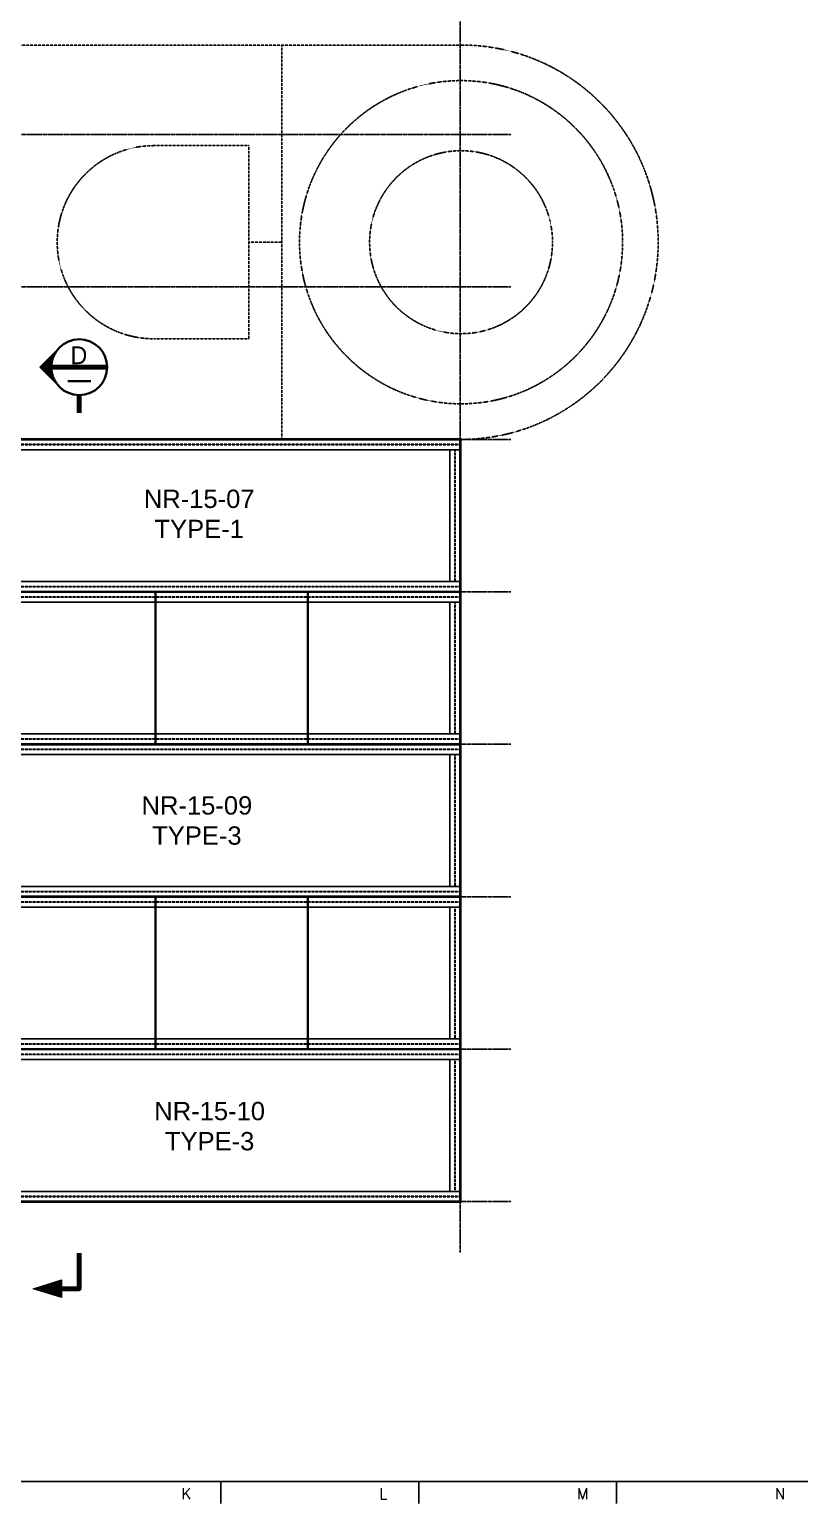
# Model space of a CAD drawing. Header units: millimetres. Extents: x 4133871 to 4440428, y -545651 to -495191.
# Drawn here: x 4251715 to 4266873, y -545028 to -516021 of the extents above; entities that cross this region are included whole.
import ezdxf
from ezdxf.enums import TextEntityAlignment as Align

# ---------------------------------------------------------------- set-up
doc = ezdxf.new("R2010")
doc.units = ezdxf.units.MM
doc.header["$LTSCALE"] = 60
doc.set_wipeout_variables(frame=1)
for name, pattern in [('CEN', [62, 60, -1, 0, -1]), ('CENTER', [2, 1.25, -0.25, 0.25, -0.25]), ('HIDDEN', [0.375, 0.25, -0.125])]:
    doc.linetypes.add(name, pattern=pattern)
for name, color, linetype in [('1', 7, 'Continuous'), ('1CEN', 1, 'CEN'), ('C_BLOCK', 7, 'Continuous'), ('C_TEXT_CONTAINER NO', 7, 'Continuous'), ('TAN-TIT', 30, 'Continuous')]:
    doc.layers.add(name, color=color, linetype=linetype)
doc.styles.add('Arial', font='arial.ttf')
doc.styles.add('COM', font='COMPLEX', dxfattribs={"height": 5})
doc.styles.add('돋움', font='')
doc.styles.get('돋움').set_extended_font_data('Dotum')

# ---------------------------------------------------------------- blocks, each defined once
blk = doc.blocks.new('MS')
at = {"layer": 'C_BLOCK', "color": 1, "linetype": 'Continuous', "lineweight": 13}
for p, q in [((-8.67, 3.56), (-7, 8.89)), ((-7, 8.89), (-5.33, 3.56)), ((-8.58, 3.62), (-7, 8.68)), ((-8.5, 3.69), (-7, 8.47)), ((-8.41, 3.75), (-7, 8.26)), ((-8.33, 3.81), (-7, 8.06)), ((-8.24, 3.87), (-7, 7.85)), ((-8.16, 3.94), (-7, 7.64)), ((-8.07, 4), (-7, 7.43)), ((-7.99, 4.06), (-7, 7.22)), ((-7.9, 4.12), (-7, 7.01)), ((-7.82, 4.19), (-7, 6.8)), ((-7.73, 4.25), (-7, 6.59)), ((-7.65, 4.31), (-7, 6.39)), ((-7.56, 4.37), (-7, 6.18)), ((-7.48, 4.43), (-7, 5.97)), ((-7, 8.68), (-5.42, 3.62)), ((-7, 8.47), (-5.5, 3.69)), ((-7, 8.26), (-5.59, 3.75)), ((-7, 8.06), (-5.67, 3.81)), ((-7, 7.85), (-5.76, 3.87)), ((-7, 7.64), (-5.84, 3.94)), ((-7, 7.43), (-5.93, 4)), ((-7, 7.22), (-6.01, 4.06)), ((-7, 7.01), (-6.1, 4.12)), ((-7, 6.8), (-6.18, 4.19)), ((-7, 6.59), (-6.27, 4.25)), ((-7, 6.39), (-6.35, 4.31)), ((-7, 6.18), (-6.44, 4.37)), ((-7, 5.97), (-6.52, 4.43)), ((-5.33, 3.56), (-8.67, 3.56)), ((-5.42, 3.62), (-8.58, 3.62)), ((-5.5, 3.69), (-8.5, 3.69)), ((-5.59, 3.75), (-8.41, 3.75)), ((-5.67, 3.81), (-8.33, 3.81)), ((-5.76, 3.87), (-8.24, 3.87)), ((-5.84, 3.94), (-8.16, 3.94)), ((-5.93, 4), (-8.07, 4)), ((-6.01, 4.06), (-7.99, 4.06)), ((-6.1, 4.12), (-7.9, 4.12)), ((-6.18, 4.19), (-7.82, 4.19)), ((-6.27, 4.25), (-7.73, 4.25)), ((-6.35, 4.31), (-7.65, 4.31)), ((-6.44, 4.37), (-7.56, 4.37)), ((-6.52, 4.43), (-7.48, 4.43)), ((-7.39, 4.5), (-7, 5.76)), ((-6.61, 4.5), (-7.39, 4.5)), ((-7.31, 4.56), (-7, 5.55)), ((-6.69, 4.56), (-7.31, 4.56)), ((-7.22, 4.62), (-7, 5.34)), ((-6.78, 4.62), (-7.22, 4.62)), ((-7.14, 4.68), (-7, 5.13)), ((-6.86, 4.68), (-7.14, 4.68)), ((-7.06, 4.75), (-7, 4.92)), ((-6.94, 4.75), (-7.06, 4.75)), ((-7, 5.76), (-6.61, 4.5)), ((-7, 5.55), (-6.69, 4.56)), ((-7, 5.34), (-6.78, 4.62)), ((-7, 5.13), (-6.86, 4.68)), ((-7, 4.92), (-6.94, 4.75))]:
    blk.add_line(p, q, dxfattribs=at)
at = {"layer": 'C_BLOCK', "color": 3, "linetype": 'Continuous', "lineweight": 70, "flags": 128}
blk.add_lwpolyline([(-7, 3.5), (-7, 0), (0, 0)], dxfattribs=at)
at = {"layer": 'C_BLOCK', "color": 1, "linetype": 'Continuous', "lineweight": 13}
blk.add_3dface([(-8.75, 3.5), (-7, 9.1), (-5.25, 3.5)], dxfattribs=at)
blk = doc.blocks.new('ASD11')
at = {"layer": '1CEN', "color": 1, "linetype": 'CENTER', "ltscale": 0.5}
for p, q in [((35000, 1500), (35000, -37000)), ((-1000, -15000), (36000, -15000)), ((-1000, -18000), (36000, -18000)), ((-1000, -18000), (36000, -18000)), ((-1000, -21000), (36000, -21000)), ((-1000, -24000), (36000, -24000)), ((-1000, -27000), (36000, -27000)), ((-1000, -30000), (36000, -30000)), ((-1000, -33000), (36000, -33000)), ((-1000, -36000), (36000, -36000))]:
    blk.add_line(p, q, dxfattribs=at)
blk = doc.blocks.new('15M')
at = {"linetype": 'HIDDEN', "ltscale": 0.1}
for p, q in [((-110087, -152171), (-95087, -152171)), ((-110087, -152179), (-95087, -152179)), ((-109989, -152276), (-109989, -154870)), ((-109982, -152276), (-109982, -154870)), ((-95192, -152276), (-95192, -154870)), ((-95185, -152276), (-95185, -154870)), ((-110087, -154968), (-95087, -154968)), ((-110087, -154976), (-95087, -154976))]:
    blk.add_line(p, q, dxfattribs=at)
for points in [[(-110087, -152276), (-95087, -152276), (-95087, -152073), (-110087, -152073)], [(-109884, -154870), (-110087, -154870), (-110087, -152276), (-109884, -152276)], [(-95290, -154870), (-95087, -154870), (-95087, -152276), (-95290, -152276)], [(-110087, -154870), (-95087, -154870), (-95087, -155073), (-110087, -155073)]]:
    blk.add_lwpolyline(points, close=True)
blk = doc.blocks.new('외각')
at = {"linetype": 'HIDDEN', "ltscale": 0.1}
for p, q in [((-9016, 3880), (0, 3880)), ((-3530, -3880), (-3530, 3880)), ((-6050, 1900), (-4180, 1900)), ((-4180, 1900), (-4180, -1900)), ((-3530, 0), (-4180, 0)), ((-6050, -1900), (-4180, -1900)), ((-9016, -3880), (0, -3880))]:
    blk.add_line(p, q, dxfattribs=at)
for radius in [3180, 1800]:
    blk.add_circle((0, 0), radius, dxfattribs=at)
for centre, radius, start, end in [((0, 0), 3880, 270, 90), ((-6050, 0), 1900, 90, 270)]:
    blk.add_arc(centre, radius, start, end, dxfattribs=at)
at = {"rotation": 180}
for p in [(-110103, -158953), (-110103, -161953), (-110103, -164953), (-110103, -167953), (-110103, -170953)]:
    blk.add_blockref('15M', p, dxfattribs=at)
blk = doc.blocks.new('BORDER')
at = {"layer": 'TAN-TIT'}
for p, q in [((4977, 3520), (232823, 3520)), ((147741, 3520), (147741, 2078)), ((160720, 3520), (160720, 2078)), ((173699, 3520), (173699, 2078))]:
    blk.add_line(p, q, dxfattribs=at)
at = {"layer": 'TAN-TIT', "style": 'COM'}
for s, p in [('K', (145146, 2366)), ('L', (158124, 2366)), ('M', (171103, 2366)), ('N', (184082, 2366))]:
    blk.add_text(s, height=721, dxfattribs=at).set_placement(p)

msp = doc.modelspace()

# ---------------------------------------------------------------- linework, layer by layer
at = {"layer": '1', "color": 2, "const_width": 50}
for points in [[(4245194.9, -524087.8), (4260194.9, -524087.8), (4260194.9, -527087.7), (4245194.9, -527087.7)], [(4245194.9, -530087.8), (4260194.9, -530087.8), (4260194.9, -533087.7), (4245194.9, -533087.7)], [(4245194.9, -536087.8), (4260194.9, -536087.8), (4260194.9, -539087.7), (4245194.9, -539087.7)]]:
    msp.add_lwpolyline(points, close=True, dxfattribs=at)
at = {"layer": '1', "color": 5, "const_width": 50}
for points in [[(4254194.9, -530087.8), (4254194.9, -527087.9)], [(4257194.9, -530087.8), (4257194.9, -527087.9)], [(4260194.9, -530087.8), (4260194.9, -527087.9)], [(4254194.9, -536087.7), (4254194.9, -533087.7)], [(4257194.9, -536087.7), (4257194.9, -533087.7)], [(4260194.9, -536087.7), (4260194.9, -533087.7)]]:
    msp.add_lwpolyline(points, dxfattribs=at)
at = {"layer": 'C_BLOCK', "color": 1, "linetype": 'Continuous', "lineweight": 0}
for p, q in [((4251917.1, -522667), (4252324.7, -522260.3)), ((4251917.1, -522667), (4252309.8, -523059.7)), ((4252262.5, -523006.7), (4251920, -522664.2)), ((4252228.1, -522957.7), (4251927.3, -522656.9)), ((4252183.6, -522869.5), (4251949.1, -522635)), ((4252145.1, -522670.5), (4252029.3, -522554.8)), ((4252145.1, -522655.9), (4252036.6, -522547.5)), ((4252145.6, -522641.9), (4252043.9, -522540.2)), ((4252146.4, -522628.1), (4252051.2, -522532.9)), ((4252147.5, -522614.5), (4252058.5, -522525.6)), ((4252148.9, -522601.5), (4252065.8, -522518.4)), ((4252150.6, -522588.5), (4252073.1, -522511.1)), ((4252152.5, -522576), (4252080.4, -522503.8)), ((4252154.8, -522563.6), (4252087.6, -522496.5)), ((4252157.2, -522551.4), (4252094.9, -522489.2)), ((4252160, -522539.6), (4252102.3, -522481.8))]:
    msp.add_line(p, q, dxfattribs=at)
at = {"layer": 'C_BLOCK', "color": 1, "linetype": 'Continuous', "lineweight": 13}
for p, q in [((4252202.7, -522421.9), (4252182.5, -522401.7)), ((4252207.5, -522412.1), (4252189.7, -522394.4)), ((4252212.7, -522402.7), (4252197, -522387.1)), ((4252217.9, -522393.3), (4252204.3, -522379.8)), ((4252223.3, -522384.2), (4252211.7, -522372.5)), ((4252228.8, -522375.1), (4252219, -522365.2)), ((4252234.6, -522366.2), (4252226.2, -522357.9)), ((4252240.3, -522357.4), (4252233.5, -522350.6)), ((4252246.4, -522348.9), (4252240.8, -522343.3)), ((4252252.4, -522340.4), (4252248.1, -522336)), ((4252258.8, -522332.1), (4252255.4, -522328.7)), ((4252265.1, -522323.9), (4252262.7, -522321.5)), ((4252271.7, -522315.9), (4252270, -522314.2)), ((4252278.4, -522307.9), (4252277.3, -522306.9)), ((4252285.2, -522300.2), (4252284.5, -522299.6)), ((4252292.1, -522292.6), (4252291.8, -522292.3)), ((4252299.3, -522285.1), (4252299.1, -522285)), ((4252306.5, -522277.7), (4252306.4, -522277.7)), ((4252208.4, -522923.4), (4251934.5, -522649.6)), ((4252194.5, -522895), (4251941.8, -522642.3)), ((4252175, -522846.3), (4251956.4, -522627.7)), ((4252168, -522824.8), (4251963.7, -522620.4)), ((4252162.4, -522804.6), (4251971, -522613.2)), ((4252157.8, -522785.4), (4251978.3, -522605.9)), ((4252154.2, -522767.2), (4251985.6, -522598.5)), ((4252151.2, -522749.6), (4251992.9, -522591.2)), ((4252149, -522732.8), (4252000.2, -522583.9)), ((4252147.2, -522716.4), (4252007.5, -522576.7)), ((4252145.9, -522700.6), (4252014.8, -522569.4)), ((4252145.3, -522685.3), (4252022.1, -522562.1)), ((4252162.9, -522527.9), (4252109.6, -522474.6)), ((4252166, -522516.4), (4252116.9, -522467.3)), ((4252169.3, -522505.2), (4252124.2, -522460)), ((4252172.8, -522494.2), (4252131.4, -522452.7)), ((4252176.6, -522483.3), (4252138.7, -522445.4)), ((4252180.5, -522472.6), (4252146, -522438.1)), ((4252184.6, -522462.1), (4252153.3, -522430.8)), ((4252188.8, -522451.7), (4252160.6, -522423.5)), ((4252193.3, -522441.6), (4252167.9, -522416.3)), ((4252197.9, -522431.7), (4252175.2, -522409))]:
    msp.add_line(p, q, dxfattribs=at)
at = {"layer": 'C_BLOCK', "color": 3, "linetype": 'Continuous', "lineweight": 53}
msp.add_line((4252144.9, -522667), (4253244.9, -522667), dxfattribs=at)
at = {"layer": 'C_BLOCK', "color": 1, "linetype": 'Continuous', "lineweight": 70}
msp.add_line((4252144.9, -522667), (4253244.9, -522667), dxfattribs=at)
at = {"layer": 'C_BLOCK', "color": 2, "linetype": 'Continuous', "lineweight": 30}
msp.add_line((4252469.9, -522942), (4252919.9, -522942), dxfattribs=at)
at = {"layer": 'C_BLOCK', "color": 3, "linetype": 'Continuous', "lineweight": 70}
msp.add_line((4252694.9, -523566.4), (4252694.9, -523217), dxfattribs=at)
at = {"layer": 'C_BLOCK', "color": 2, "linetype": 'Continuous', "lineweight": 30}
msp.add_circle((4252694.9, -522667), 550, dxfattribs=at)

# ---------------------------------------------------------------- block references
at = {"color": 3}
msp.add_blockref('외각', (4260210.9, -520207.7), dxfattribs=at)
at = {"layer": '1CEN', "color": 3}
msp.add_blockref('ASD11', (4225194.9, -503087.8), dxfattribs=at)
at = {"layer": 'C_BLOCK', "color": 7, "linetype": 'Continuous', "lineweight": 0, "xscale": 100, "yscale": 100, "zscale": 100, "rotation": 90}
msp.add_blockref('MS', (4252694.9, -540100.5), dxfattribs=at)

# ---------------------------------------------------------------- texts
at = {"layer": 'C_BLOCK', "color": 2, "linetype": 'Continuous', "lineweight": 30, "style": '돋움'}
msp.add_text('D', height=350, dxfattribs=at).set_placement((4252687.4, -522432.5), align=Align.MIDDLE_CENTER)

# ---------------------------------------------------------------- next in the draw order: wipeouts: each hides what was drawn before it
for points in [[(4253894.9, -526253.3), (4256190, -526253.3), (4256190, -524949.8), (4253894.9, -524949.8)], [(4253850.2, -532286.4), (4256145.3, -532286.4), (4256145.3, -530982.8), (4253850.2, -530982.8)], [(4254100.4, -538300.9), (4256395.5, -538300.9), (4256395.5, -536997.3), (4254100.4, -536997.3)]]:
    msp.add_wipeout(points).dxf.layer = 'C_TEXT_CONTAINER NO'

# ---------------------------------------------------------------- next in the draw order: block references
at = {"layer": '1', "xscale": 0.3, "yscale": 0.3, "zscale": 0.3}
msp.add_blockref('BORDER', (4211162.3, -545651.2), dxfattribs=at)

# ---------------------------------------------------------------- next in the draw order: texts
at = {"layer": 'C_TEXT_CONTAINER NO', "color": 3, "style": 'Arial'}
for s, p in [('NR-15-07', (4255055.7, -525257.2)), ('TYPE-1', (4255055.7, -525850.2)), ('NR-15-09', (4255011, -531290.3)), ('TYPE-3', (4255011, -531883.3)), ('NR-15-10', (4255261.3, -537304.8)), ('TYPE-3', (4255261.3, -537897.8))]:
    msp.add_text(s, height=360, dxfattribs=at).set_placement(p, align=Align.MIDDLE_CENTER)

doc.saveas('drawing.dxf')
